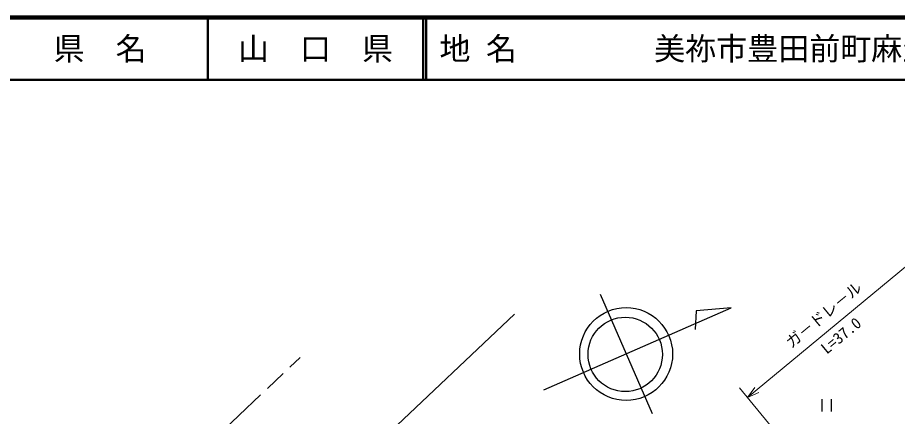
# Model space of a CAD drawing. Units: millimetres, scale not verified. Extents: x 40000 to 680000, y 20000 to 380000.
# Drawn here: x 302321 to 444253, y 315746 to 380000 of the extents above; entities that cross this region are included whole.
import ezdxf
from ezdxf.enums import TextEntityAlignment as Align

# ---------------------------------------------------------------- set-up
doc = ezdxf.new("R2010")
doc.units = ezdxf.units.MM
doc.header["$LTSCALE"] = 1000
doc.linetypes.add('CHAIN', pattern=[18.5, 12, -1.5, 3.5, -1.5])
for name, color, linetype, lineweight in [('M-BGD', 7, 'Continuous', 25), ('M-BMK', 2, 'CHAIN', 13), ('M-BMK-SRVR', 3, 'Continuous', 25), ('M-STR-HTXT', 7, 'Continuous', 13), ('M-TTL', 2, 'Continuous', 140), ('M-TTL-LINE', 7, 'Continuous', 50)]:
    doc.layers.add(name, color=color, linetype=linetype, lineweight=lineweight)
doc.layers.add('M-TTL-TXT', color=7, linetype='Continuous')
doc.styles.add('@ＭＳ ゴシック', font='')
doc.styles.add('ＭＳ ゴシック', font='')
doc.styles.get('@ＭＳ ゴシック').set_extended_font_data('@MS Gothic')
doc.styles.get('ＭＳ ゴシック').set_extended_font_data('MS Gothic')

msp = doc.modelspace()

# ---------------------------------------------------------------- linework, layer by layer
at = {"layer": 'M-BGD'}
for p, q in [((331562, 284217), (382501, 332230)), ((432048, 318508), (432048, 316508)), ((433548, 318508), (433548, 316508))]:
    msp.add_line(p, q, dxfattribs=at)
at = {"layer": 'M-BMK'}
msp.add_line((319330, 298288), (347892, 325210), dxfattribs=at)
at = {"layer": 'M-BMK-SRVR'}
for p, q in [((396290, 335448), (404664, 316210)), ((387194, 320047), (417451, 333218)), ((411810, 332731), (411647, 329737)), ((417451, 333218), (411810, 332731))]:
    msp.add_line(p, q, dxfattribs=at)
for centre, radius in [((400494, 325790), 7493), ((400346, 325736), 5995)]:
    msp.add_circle(centre, radius, dxfattribs=at)
at = {"layer": 'M-STR-HTXT'}
for p, q in [((447791, 341706), (420077, 318780)), ((441749, 292582), (418802, 320321)), ((421236, 320410), (420077, 318780)), ((420077, 318780), (421895, 319612))]:
    msp.add_line(p, q, dxfattribs=at)
at = {"layer": 'M-TTL'}
msp.add_line((680000, 380000), (40000, 380000), dxfattribs=at)
at = {"layer": 'M-TTL-LINE'}
for p, q in [((333000, 380000), (333000, 370000)), ((367750, 380000), (367750, 370000)), ((368250, 380000), (368250, 370000)), ((40000, 370000), (680000, 370000))]:
    msp.add_line(p, q, dxfattribs=at)

# ---------------------------------------------------------------- texts
at = {"layer": 'M-STR-HTXT', "style": 'ＭＳ ゴシック'}
msp.add_text('ガ－ドレ－ル', height=1833, rotation=39.599, dxfattribs=at).set_placement((433297, 331013), align=Align.BOTTOM_CENTER)
at = {"layer": 'M-STR-HTXT', "style": '@ＭＳ ゴシック'}
msp.add_text('L=37.0', height=1833, rotation=39.599, dxfattribs=at).set_placement((434571, 329472), align=Align.TOP_CENTER)
at = {"layer": 'M-TTL-TXT', "style": 'ＭＳ ゴシック'}
for s, p in [('県\u3000名', (315625, 375000)), ('山\u3000口\u3000県', (350375, 375000))]:
    msp.add_text(s, height=3666, dxfattribs=at).set_placement(p, align=Align.MIDDLE_CENTER)
for s, p in [('地 名', (370380, 375000)), ('美祢市豊田前町麻生上', (405024, 375000))]:
    msp.add_text(s, height=3666, dxfattribs=at).set_placement(p, align=Align.MIDDLE_LEFT)

doc.saveas('drawing.dxf')
